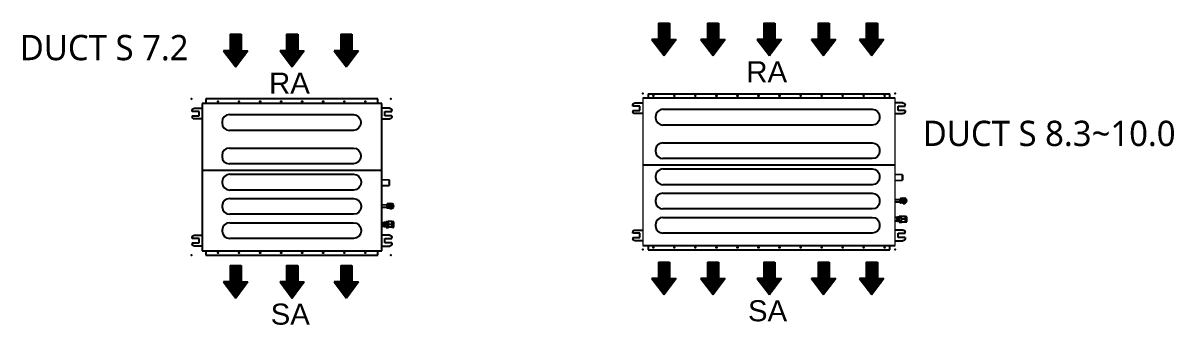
# Model space of a CAD drawing. Header units: millimetres. Extents: x -1305 to 107762, y -9150 to 56526.
# Drawn here: x 55669 to 61139, y 22442 to 23876 of the extents above; entities that cross this region are included whole.
import ezdxf
from ezdxf.enums import TextEntityAlignment as Align

# ---------------------------------------------------------------- set-up
doc = ezdxf.new("R2010")
doc.units = ezdxf.units.MM
for name, color, linetype in [('DVM_INDOOR', 7, 'Continuous'), ('DVM_UNIT_BP', 7, 'Continuous'), ('DVM_UNIT_DP', 4, 'Continuous'), ('DVM_UNIT_LP', 3, 'Continuous'), ('SS-DUCT', 7, 'Continuous')]:
    doc.layers.add(name, color=color, linetype=linetype)
doc.styles.get("Standard").update_dxf_attribs({"font": 'arial.ttf'})
doc.styles.add('삼성전자', font='malgun.ttf')

# ---------------------------------------------------------------- blocks, each defined once
blk = doc.blocks.new('Direction')
at = {"layer": 'DVM_INDOOR', "color": 1}
for p, q in [((-35, 693.8), (35, 693.8)), ((-35, 693.8), (-35, 588.8)), ((35, 693.8), (35, 588.8)), ((-35, 588.8), (-77, 588.8)), ((-77, 588.8), (0, 487.3)), ((77, 588.8), (0, 487.3)), ((35, 588.8), (77, 588.8))]:
    blk.add_line(p, q, dxfattribs=at)
blk = doc.blocks.new('ID_D_G_D_1_T')
at = {"layer": 'DVM_INDOOR'}
h = blk.add_hatch(dxfattribs=at)
h.set_pattern_fill('ANSI31', color=1, scale=0.75)
h.set_pattern_definition([(45, (-97.4602, 125.541), (-1.683798, 1.683798), [])])
h.paths.add_polyline_path([(-265.5, 522.6), (-207.8, 598.7), (-239.3, 598.7), (-239.3, 677.4), (-291.8, 677.4), (-291.8, 598.7), (-323.3, 598.7)])
h = blk.add_hatch(dxfattribs=at)
h.set_pattern_fill('ANSI31', color=1, scale=0.75)
h.set_pattern_definition([(45, (2.5398, 125.541), (-1.683798, 1.683798), [])])
h.paths.add_polyline_path([(2.5, 522.6), (60.3, 598.7), (28.8, 598.7), (28.8, 677.4), (-23.7, 677.4), (-23.7, 598.7), (-55.2, 598.7)])
h = blk.add_hatch(dxfattribs=at)
h.set_pattern_fill('ANSI31', color=1, scale=0.75)
h.set_pattern_definition([(45, (102.5398, 125.541), (-1.683798, 1.683798), [])])
h.paths.add_polyline_path([(260.1, 522.6), (317.8, 598.7), (286.3, 598.7), (286.3, 677.4), (233.8, 677.4), (233.8, 598.7), (202.3, 598.7)])
h = blk.add_hatch(dxfattribs=at)
h.set_pattern_fill('ANSI31', color=1, scale=0.75)
h.set_pattern_definition([(45, (-97.4602, -971.7816), (-1.683798, 1.683798), [])])
h.paths.add_polyline_path([(-265.5, -574.8), (-207.8, -498.6), (-239.3, -498.6), (-239.3, -419.9), (-291.8, -419.9), (-291.8, -498.6), (-323.3, -498.6)])
h = blk.add_hatch(dxfattribs=at)
h.set_pattern_fill('ANSI31', color=1, scale=0.75)
h.set_pattern_definition([(45, (2.5398, -971.7816), (-1.683798, 1.683798), [])])
h.paths.add_polyline_path([(2.5, -574.8), (60.3, -498.6), (28.8, -498.6), (28.8, -419.9), (-23.7, -419.9), (-23.7, -498.6), (-55.2, -498.6)])
h = blk.add_hatch(dxfattribs=at)
h.set_pattern_fill('ANSI31', color=1, scale=0.75)
h.set_pattern_definition([(45, (102.5398, -971.7816), (-1.683798, 1.683798), [])])
h.paths.add_polyline_path([(260.1, -574.8), (317.8, -498.6), (286.3, -498.6), (286.3, -419.9), (233.8, -419.9), (233.8, -498.6), (202.3, -498.6)])
at = {"layer": 'DVM_INDOOR', "color": 0}
for p, q in [((-424.9, 349.2), (-424.9, -350.8)), ((429, 349.2), (-424.9, 349.2)), ((409, 371), (-408.6, 371)), ((-408.6, 371), (-408.6, 349.2)), ((409, 349.2), (409, 371)), ((429, 275.6), (429, 349.2)), ((-472.2, 311.1), (-472.2, 316.6)), ((-439.2, 311.1), (-472.2, 311.1)), ((-472.2, 291.1), (-472.2, 285.6)), ((-472.2, 291.1), (-439.2, 291.1)), ((-462.2, 326.6), (-424.9, 326.6)), ((-424.9, 275.6), (-462.2, 275.6)), ((-439.2, 291.1), (-439.2, 311.1)), ((-295.6, 296.3), (293.4, 296.3)), ((466.3, 326.6), (429, 326.6)), ((429, -350.8), (429, 275.6)), ((429, 275.6), (466.3, 275.6)), ((443.3, 291.1), (443.3, 311.1)), ((443.3, 311.1), (476.4, 311.1)), ((473.4, 291.1), (443.3, 291.1)), ((476.4, 291.1), (473.4, 291.1)), ((476.4, 311.1), (476.4, 316.6)), ((476.4, 291.1), (476.4, 285.6)), ((-330.7, 261.2), (-330.7, 256.2)), ((293.4, 221.1), (-295.6, 221.1)), ((328.5, 261.2), (328.5, 256.2)), ((-295.6, 137.3), (293.4, 137.3)), ((-330.7, 102.2), (-330.7, 97.2)), ((293.4, 62.1), (-295.6, 62.1)), ((328.5, 102.2), (328.5, 97.2)), ((429, 31.3), (-424.9, 31.3)), ((-294.4, 12.9), (294.6, 12.9)), ((-329.5, -22.2), (-329.5, -27.2)), ((329.8, -22.2), (329.8, -27.2)), ((462.8, -14.8), (429, -13.6)), ((429, -41.1), (462.8, -39.9)), ((462.8, -14.8), (462.8, -27.3)), ((462.8, -27.3), (462.8, -39.9)), ((463.8, -15.8), (463.8, -38.9)), ((294.6, -62.3), (-294.4, -62.3)), ((-294.4, -102.1), (294.6, -102.1)), ((-329.5, -137.2), (-329.5, -142.2)), ((329.8, -137.2), (329.8, -142.2)), ((453.4, -133.2), (429, -133)), ((429, -142.7), (453.4, -142.7)), ((429, -142.7), (453.4, -142.7)), ((453.4, -130.3), (453.4, -130.8)), ((453.4, -137.4), (453.4, -130.8)), ((453.4, -137.4), (453.4, -130.8)), ((453.4, -142.7), (453.4, -133.2)), ((453.4, -142.7), (453.4, -133.2)), ((453.4, -142.7), (453.4, -133.2)), ((453.4, -137.4), (453.4, -138.4)), ((453.4, -145), (453.4, -138.4)), ((453.4, -145), (453.4, -145.5)), ((465.4, -128.1), (454.7, -128.1)), ((454.7, -133), (465.4, -133)), ((465.4, -142.8), (454.7, -142.8)), ((465.4, -147.7), (454.7, -147.7)), ((466.8, -126), (465.4, -127.4)), ((465.4, -128.2), (465.4, -127.4)), ((465.4, -148.4), (465.4, -128.2)), ((465.4, -148.4), (466.8, -149.8)), ((467.6, -125.3), (475.7, -125.3)), ((467.6, -130.2), (475.7, -130.2)), ((467.6, -142.8), (475.7, -142.8)), ((467.6, -150.5), (475.7, -150.5)), ((477.9, -127.4), (476.5, -126)), ((476.5, -149.8), (477.9, -148.4)), ((483.4, -130.4), (477.9, -127.4)), ((477.9, -128.2), (477.9, -127.4)), ((477.9, -148.4), (477.9, -128.2)), ((477.9, -148.4), (483.4, -145.4)), ((483.4, -145.4), (483.4, -130.4)), ((294.6, -177.3), (-294.4, -177.3)), ((-294.4, -217.1), (294.6, -217.1)), ((438.3, -218), (429, -217.9)), ((440.3, -216.4), (438.3, -218)), ((438.3, -225.9), (438.3, -218)), ((438.3, -233.9), (438.3, -218)), ((448.6, -216.4), (440.3, -216.4)), ((440.3, -235.4), (440.3, -216.4)), ((448.6, -218.9), (448.6, -212)), ((448.6, -212), (458.6, -212)), ((458.6, -212), (458.6, -218.9)), ((458.9, -216.3), (458.6, -216.3)), ((459.4, -212.2), (458.9, -212.7)), ((458.9, -238.7), (458.9, -212.7)), ((476.3, -212.2), (461.5, -212.2)), ((476.3, -212.2), (461.5, -212.2)), ((478.9, -212.7), (478.4, -212.2)), ((484.9, -213.7), (478.9, -212.7)), ((478.9, -238.7), (478.9, -212.7)), ((484.9, -237.7), (484.9, -213.7)), ((-329.5, -252.2), (-329.5, -257.2)), ((329.8, -252.2), (329.8, -257.2)), ((429, -233.9), (438.3, -233.9)), ((429, -233.9), (438.3, -233.9)), ((438.3, -233.9), (438.3, -225.9)), ((438.3, -233.9), (440.3, -235.4)), ((440.3, -235.4), (448.6, -235.4)), ((458.6, -218.9), (448.6, -218.9)), ((448.6, -232.8), (448.6, -218.9)), ((448.6, -232.8), (458.6, -232.8)), ((448.6, -239.7), (448.6, -232.8)), ((448.6, -239.7), (458.6, -239.7)), ((458.6, -218.9), (458.6, -232.8)), ((458.6, -232.8), (458.6, -239.7)), ((458.6, -235.3), (458.9, -235.3)), ((458.9, -238.7), (459.4, -239.2)), ((476.3, -225.7), (461.5, -225.7)), ((476.3, -239.2), (461.5, -239.2)), ((478.4, -239.2), (478.9, -238.7)), ((478.9, -238.7), (484.9, -237.7)), ((-472.2, -292.7), (-472.2, -287.2)), ((-439.2, -292.7), (-472.2, -292.7)), ((-472.2, -312.7), (-472.2, -318.2)), ((-472.2, -312.7), (-439.2, -312.7)), ((-462.2, -277.2), (-424.9, -277.2)), ((-424.9, -328.2), (-462.2, -328.2)), ((-439.2, -312.7), (-439.2, -292.7)), ((294.6, -292.3), (-294.4, -292.3)), ((466.3, -277.2), (429, -277.2)), ((429, -328.2), (466.3, -328.2)), ((443.3, -312.7), (443.3, -292.7)), ((443.3, -292.7), (476.4, -292.7)), ((473.4, -312.7), (443.3, -312.7)), ((476.4, -312.7), (473.4, -312.7)), ((476.4, -292.7), (476.4, -287.2)), ((476.4, -312.7), (476.4, -318.2)), ((-424.9, -350.8), (429, -350.8)), ((-408.6, -350.8), (-408.6, -371)), ((-408.6, -371), (-408.1, -371)), ((-408.1, -371), (409, -371)), ((409, -371), (409, -351.3))]:
    blk.add_line(p, q, dxfattribs=at)
for centre in [(-349.9, 358.4), (-249.9, 358.4), (-149.9, 358.4), (-49.9, 358.4), (50.1, 358.4), (150.1, 358.4), (250.1, 358.4), (350.1, 358.4), (-349.9, -360), (-249.9, -360), (-149.9, -360), (-49.9, -360), (50.1, -360), (150.1, -360), (250.1, -360), (350.1, -360)]:
    blk.add_circle(centre, 1.6, dxfattribs=at)
at = {"layer": 'DVM_INDOOR', "color": 0, "extrusion": (0, 0, -1)}
for centre, radius, start, end in [((462.2, 316.6), 10, 0, 90), ((462.2, 285.6), 10, 270, 0), ((-293.4, 261.2), 35.1, 90, 180), ((-466.4, 316.6), 10, 90, 180), ((-466.4, 285.6), 10, 180, 270), ((-293.4, 256.2), 35.1, 180, 270), ((-293.4, 102.2), 35.1, 90, 180), ((-293.4, 97.2), 35.1, 180, 270), ((-294.6, -22.2), 35.1, 90, 180), ((-294.6, -27.2), 35.1, 180, 270), ((-294.6, -137.2), 35.1, 90, 180), ((-294.6, -142.2), 35.1, 180, 270), ((-294.6, -252.2), 35.1, 90, 180), ((-294.6, -257.2), 35.1, 180, 270), ((462.2, -287.2), 10, 0, 90), ((462.2, -318.2), 10, 270, 0), ((-466.4, -287.2), 10, 90, 180), ((-466.4, -318.2), 10, 180, 270), ((-409.5, -351.3), 0.5, 360, 90)]:
    blk.add_arc(centre, radius, start, end, dxfattribs=at)
at = {"layer": 'DVM_INDOOR', "color": 0}
for centre, radius, start, end in [((-295.6, 261.2), 35.1, 90, 180), ((-295.6, 256.2), 35.1, 180, 270), ((-295.6, 102.2), 35.1, 90, 180), ((-295.6, 97.2), 35.1, 180, 270), ((-294.4, -22.2), 35.1, 90, 180), ((-294.4, -27.2), 35.1, 180, 270), ((462.8, -15.8), 1, 0, 88.2), ((462.8, -38.9), 1, 271.8, 0), ((-294.4, -137.2), 35.1, 90, 180), ((-294.4, -142.2), 35.1, 180, 270), ((-294.4, -252.2), 35.1, 90, 180), ((-294.4, -257.2), 35.1, 180, 270)]:
    blk.add_arc(centre, radius, start, end, dxfattribs=at)
for points, knots in [([(454.7, -128.1), (454.7, -128.1), (454.6, -128.1), (454.4, -128.1), (454, -128.3), (453.7, -128.5), (453.6, -128.8), (453.5, -129.1), (453.4, -129.4), (453.4, -129.8), (453.4, -130.1), (453.4, -130.3)], [0, 0, 0, 0, 0.000013, 0.069041, 0.139275, 0.284826, 0.389711, 0.496275, 0.619531, 0.743075, 1, 1, 1, 1]), ([(453.4, -130.8), (453.4, -131), (453.4, -131.3), (453.4, -131.7), (453.5, -132), (453.6, -132.3), (453.8, -132.6), (454.1, -132.9), (454.4, -133), (454.6, -133), (454.7, -133), (454.7, -133)], [0, 0, 0, 0, 0.239182, 0.362776, 0.485496, 0.613466, 0.749358, 0.877858, 0.939112, 0.970034, 1, 1, 1, 1]), ([(454.7, -133), (454.7, -133), (454.6, -133), (454.4, -133.1), (454.1, -133.3), (453.8, -133.8), (453.6, -134.3), (453.5, -134.9), (453.4, -135.6), (453.4, -136.4), (453.4, -137), (453.4, -137.4)], [0, 0, 0, 0, 0.029886, 0.060825, 0.121941, 0.2487, 0.371948, 0.49607, 0.618809, 0.742992, 1, 1, 1, 1]), ([(453.4, -138.4), (453.4, -138.8), (453.4, -139.4), (453.4, -140.2), (453.5, -140.8), (453.6, -141.5), (453.8, -142.1), (454.1, -142.5), (454.4, -142.8), (454.6, -142.8), (454.7, -142.8), (454.7, -142.8)], [0, 0, 0, 0, 0.239, 0.36254, 0.485088, 0.61328, 0.74929, 0.877829, 0.939097, 0.970051, 1, 1, 1, 1]), ([(454.7, -142.8), (454.6, -142.8), (454.5, -142.8), (454.3, -142.9), (454, -143), (453.7, -143.3), (453.6, -143.5), (453.5, -143.8), (453.4, -144.1), (453.4, -144.5), (453.4, -144.8), (453.4, -145)], [0, 0, 0, 0, 0.033947, 0.069512, 0.139705, 0.28517, 0.390004, 0.496517, 0.619714, 0.743198, 1, 1, 1, 1]), ([(453.4, -145.5), (453.4, -145.7), (453.4, -146), (453.4, -146.4), (453.5, -146.7), (453.6, -147.1), (453.8, -147.4), (454.1, -147.6), (454.4, -147.7), (454.6, -147.7), (454.7, -147.7), (454.7, -147.7)], [0, 0, 0, 0, 0.239181, 0.362773, 0.485493, 0.613462, 0.749353, 0.877854, 0.939109, 0.970033, 1, 1, 1, 1]), ([(467.6, -125.3), (466.6, -126.1), (465.9, -126.9), (465.9, -128.6), (466.6, -129.4), (467.6, -130.2)], [0, 0, 0, 0, 0.5, 0.5, 1, 1, 1, 1]), ([(467.6, -130.2), (467.1, -131.2), (466.7, -132.2), (466.1, -134.3), (465.9, -135.4), (465.9, -138.7), (466.6, -140.8), (467.6, -142.8)], [0, 0, 0, 0, 0.25, 0.25, 0.5, 0.5, 1, 1, 1, 1]), ([(467.6, -142.8), (467.1, -143.4), (466.7, -144), (466.1, -145.3), (465.9, -146), (465.9, -148), (466.6, -149.3), (467.6, -150.5)], [0, 0, 0, 0, 0.25, 0.25, 0.5, 0.5, 1, 1, 1, 1]), ([(475.7, -130.2), (476.7, -129.4), (477.4, -128.6), (477.4, -126.9), (476.7, -126.1), (475.7, -125.3)], [0, 0, 0, 0, 0.5, 0.5, 1, 1, 1, 1]), ([(475.7, -142.8), (476.2, -141.8), (476.6, -140.8), (477.2, -138.7), (477.4, -137.6), (477.4, -134.3), (476.7, -132.2), (475.7, -130.2)], [0, 0, 0, 0, 0.25, 0.25, 0.5, 0.5, 1, 1, 1, 1]), ([(475.7, -150.5), (476.2, -149.9), (476.6, -149.3), (477.2, -148), (477.4, -147.3), (477.4, -145.3), (476.7, -144), (475.7, -142.8)], [0, 0, 0, 0, 0.25, 0.25, 0.5, 0.5, 1, 1, 1, 1]), ([(461.5, -212.2), (461.4, -212.2), (461.2, -212.2), (460.9, -212.2), (460.8, -212.2), (460.6, -212.2), (460.6, -212.2), (460.4, -212.2), (460.3, -212.2), (460.1, -212.2), (459.8, -212.2), (459.7, -212.2), (459.5, -212.2), (459.5, -212.2), (459.5, -212.2), (459.4, -212.2), (459.4, -212.2), (459.4, -212.2), (459.4, -212.2), (459.4, -212.2)], [0, 0, 0, 0, 0.125462, 0.125462, 0.250924, 0.250924, 0.313655, 0.313655, 0.376386, 0.501849, 0.501849, 0.752773, 0.752773, 0.878235, 0.878235, 0.940966, 0.972332, 0.972332, 1, 1, 1, 1]), ([(461.5, -225.7), (460.9, -224.7), (460.4, -223.6), (459.7, -221.4), (459.4, -220.2), (459.4, -216.6), (460.3, -214.4), (461.5, -212.2)], [0, 0, 0, 0, 0.25, 0.25, 0.5, 0.5, 1, 1, 1, 1]), ([(460.1, -212.2), (460.2, -212.2), (460.2, -212.2), (460.4, -212.2), (460.4, -212.2), (460.4, -212.2), (460.5, -212.2), (460.6, -212.2), (460.8, -212.2), (460.9, -212.2), (461.2, -212.2), (461.4, -212.2), (461.5, -212.2)], [0, 0, 0, 0, 0.181781, 0.181781, 0.249966, 0.249966, 0.318151, 0.454521, 0.454521, 0.72726, 0.72726, 1, 1, 1, 1]), ([(476.3, -225.7), (477, -224.7), (477.5, -223.6), (478.2, -221.4), (478.4, -220.2), (478.4, -216.6), (477.6, -214.4), (476.3, -212.2)], [0, 0, 0, 0, 0.25, 0.25, 0.5, 0.5, 1, 1, 1, 1]), ([(476.3, -212.2), (476.5, -212.2), (476.6, -212.2), (476.9, -212.2), (477.1, -212.2), (477.2, -212.2), (477.3, -212.2), (477.4, -212.2), (477.6, -212.2), (477.8, -212.2), (478, -212.2), (478.2, -212.2), (478.3, -212.2), (478.4, -212.2), (478.4, -212.2), (478.4, -212.2), (478.4, -212.2), (478.4, -212.2), (478.4, -212.2), (478.4, -212.2), (478.4, -212.2), (478.4, -212.2), (478.3, -212.2), (478.2, -212.2), (478, -212.2), (477.8, -212.2), (477.7, -212.2), (477.5, -212.2), (477.5, -212.2), (477.4, -212.2), (477.3, -212.2), (477.2, -212.2), (477.1, -212.2), (476.9, -212.2), (476.6, -212.2), (476.5, -212.2), (476.3, -212.2)], [0, 0, 0, 0, 0.0625, 0.0625, 0.125, 0.125, 0.15625, 0.15625, 0.1875, 0.25, 0.25, 0.375, 0.375, 0.4375, 0.4375, 0.46875, 0.484375, 0.484375, 0.5, 0.5, 0.5625, 0.5625, 0.625, 0.625, 0.75, 0.75, 0.8125, 0.8125, 0.828125, 0.828125, 0.84375, 0.875, 0.875, 0.9375, 0.9375, 1, 1, 1, 1]), ([(461.5, -239.2), (460.9, -238.2), (460.4, -237.1), (459.7, -234.9), (459.4, -233.7), (459.4, -230.1), (460.3, -227.9), (461.5, -225.7)], [0, 0, 0, 0, 0.25, 0.25, 0.5, 0.5, 1, 1, 1, 1]), ([(459.4, -239.2), (459.4, -239.2), (459.4, -239.2), (459.4, -239.2), (459.4, -239.2), (459.5, -239.2), (459.5, -239.2), (459.5, -239.2), (459.7, -239.2), (459.8, -239.2), (460.1, -239.2), (460.3, -239.2), (460.4, -239.2), (460.6, -239.2), (460.6, -239.2), (460.8, -239.2), (460.9, -239.2), (461.2, -239.2), (461.4, -239.2), (461.5, -239.2)], [0, 0, 0, 0, 0.027668, 0.027668, 0.059034, 0.121765, 0.121765, 0.247227, 0.247227, 0.498151, 0.498151, 0.623614, 0.686345, 0.686345, 0.749076, 0.749076, 0.874538, 0.874538, 1, 1, 1, 1]), ([(476.3, -239.2), (477, -238.2), (477.5, -237.1), (478.2, -234.9), (478.4, -233.7), (478.4, -230.1), (477.6, -227.9), (476.3, -225.7)], [0, 0, 0, 0, 0.25, 0.25, 0.5, 0.5, 1, 1, 1, 1]), ([(478.4, -239.2), (478.4, -239.2), (478.4, -239.2), (478.4, -239.2), (478.4, -239.2), (478.4, -239.2), (478.4, -239.2), (478.3, -239.2), (478.2, -239.2), (478, -239.2), (477.8, -239.2), (477.6, -239.2), (477.4, -239.2), (477.3, -239.2), (477.2, -239.2), (477.1, -239.2), (476.9, -239.2), (476.6, -239.2), (476.5, -239.2), (476.3, -239.2)], [0, 0, 0, 0, 0.027668, 0.027668, 0.059034, 0.121765, 0.121765, 0.247227, 0.247227, 0.498151, 0.498151, 0.623614, 0.686345, 0.686345, 0.749076, 0.749076, 0.874538, 0.874538, 1, 1, 1, 1])]:
    blk.add_open_spline(points, degree=3, knots=knots, dxfattribs=at)
for points in [[(467.6, -150.5), (467.3, -150.3), (467, -150), (466.8, -149.8)], [(476.5, -149.8), (476.3, -150), (476, -150.3), (475.7, -150.5)]]:
    blk.add_open_spline(points, degree=3, dxfattribs=at)
at = {"layer": 'DVM_UNIT_BP'}
for p in [(-476.4, 371), (472.2, 371), (-476.4, -371), (472.2, -371)]:
    blk.add_point(p, dxfattribs=at)
at = {"layer": 'DVM_UNIT_DP'}
blk.add_point((463.8, -27.3), dxfattribs=at)
at = {"layer": 'DVM_UNIT_LP'}
blk.add_point((483.4, -137.9), dxfattribs=at)
at = {"layer": 'DVM_INDOOR', "xscale": 0.75, "yscale": 0.75, "zscale": 0.75}
for p in [(-265.5, 157.1), (2.5, 157.1), (260.1, 157.1), (-265.5, -940.3), (2.5, -940.3), (260.1, -940.3)]:
    blk.add_blockref('Direction', p, dxfattribs=at)
at = {"layer": 'DVM_INDOOR', "color": 2}
for s, p in [('RA', (86.6, 365.9)), ('SA', (86.6, -731.4))]:
    blk.add_text(s, height=100, dxfattribs=at).set_placement(p, align=Align.BOTTOM_RIGHT)
blk = doc.blocks.new('ID_D_G_D_2_T')
at = {"layer": 'DVM_INDOOR'}
h = blk.add_hatch(dxfattribs=at)
h.set_pattern_fill('ANSI31', color=1, scale=0.75)
h.set_pattern_definition([(45, (-330.7494, 154.0252), (-1.683798, 1.683798), [])])
h.paths.add_polyline_path([(-498.8, 551), (-441.1, 627.2), (-472.6, 627.2), (-472.6, 705.9), (-525.1, 705.9), (-525.1, 627.2), (-556.6, 627.2)])
h = blk.add_hatch(dxfattribs=at)
h.set_pattern_fill('ANSI31', color=1, scale=0.75)
h.set_pattern_definition([(45, (-97.7561, 154.0252), (-1.683798, 1.683798), [])])
h.paths.add_polyline_path([(-265.8, 551), (-208.1, 627.2), (-239.6, 627.2), (-239.6, 705.9), (-292.1, 705.9), (-292.1, 627.2), (-323.6, 627.2)])
h = blk.add_hatch(dxfattribs=at)
h.set_pattern_fill('ANSI31', color=1, scale=0.75)
h.set_pattern_definition([(45, (2.2439, 154.0252), (-1.683798, 1.683798), [])])
h.paths.add_polyline_path([(2.2, 551), (60, 627.2), (28.5, 627.2), (28.5, 705.9), (-24, 705.9), (-24, 627.2), (-55.5, 627.2)])
h = blk.add_hatch(dxfattribs=at)
h.set_pattern_fill('ANSI31', color=1, scale=0.75)
h.set_pattern_definition([(45, (102.2439, 154.0252), (-1.683798, 1.683798), [])])
h.paths.add_polyline_path([(259.8, 551), (317.6, 627.2), (286.1, 627.2), (286.1, 705.9), (233.6, 705.9), (233.6, 627.2), (202.1, 627.2)])
h = blk.add_hatch(dxfattribs=at)
h.set_pattern_fill('ANSI31', color=1, scale=0.75)
h.set_pattern_definition([(45, (331.188, 154.0252), (-1.683798, 1.683798), [])])
h.paths.add_polyline_path([(488.7, 551), (546.5, 627.2), (515, 627.2), (515, 705.9), (462.5, 705.9), (462.5, 627.2), (431, 627.2)])
h = blk.add_hatch(dxfattribs=at)
h.set_pattern_fill('ANSI31', color=1, scale=0.75)
h.set_pattern_definition([(45, (-330.7494, -980.9867), (-1.683798, 1.683798), [])])
h.paths.add_polyline_path([(-498.8, -584), (-441.1, -507.9), (-472.6, -507.9), (-472.6, -429.1), (-525.1, -429.1), (-525.1, -507.9), (-556.6, -507.9)])
h = blk.add_hatch(dxfattribs=at)
h.set_pattern_fill('ANSI31', color=1, scale=0.75)
h.set_pattern_definition([(45, (-97.7561, -980.9867), (-1.683798, 1.683798), [])])
h.paths.add_polyline_path([(-265.8, -584), (-208.1, -507.9), (-239.6, -507.9), (-239.6, -429.1), (-292.1, -429.1), (-292.1, -507.9), (-323.6, -507.9)])
h = blk.add_hatch(dxfattribs=at)
h.set_pattern_fill('ANSI31', color=1, scale=0.75)
h.set_pattern_definition([(45, (2.2439, -980.9867), (-1.683798, 1.683798), [])])
h.paths.add_polyline_path([(2.2, -584), (60, -507.9), (28.5, -507.9), (28.5, -429.1), (-24, -429.1), (-24, -507.9), (-55.5, -507.9)])
h = blk.add_hatch(dxfattribs=at)
h.set_pattern_fill('ANSI31', color=1, scale=0.75)
h.set_pattern_definition([(45, (102.2439, -980.9867), (-1.683798, 1.683798), [])])
h.paths.add_polyline_path([(259.8, -584), (317.6, -507.9), (286.1, -507.9), (286.1, -429.1), (233.6, -429.1), (233.6, -507.9), (202.1, -507.9)])
h = blk.add_hatch(dxfattribs=at)
h.set_pattern_fill('ANSI31', color=1, scale=0.75)
h.set_pattern_definition([(45, (331.188, -980.9867), (-1.683798, 1.683798), [])])
h.paths.add_polyline_path([(488.7, -584), (546.5, -507.9), (515, -507.9), (515, -429.1), (462.5, -429.1), (462.5, -507.9), (431, -507.9)])
at = {"layer": 'DVM_INDOOR', "color": 0}
for p, q in [((599.2, 349.2), (-599.3, 349.2)), ((-574.7, 369.4), (574.6, 369.4)), ((-574.7, 369.4), (-574.7, 349.2)), ((-408.6, 349.2), (-408.1, 349.2)), ((574.6, 349.2), (574.6, 369.4)), ((-646.6, 311.1), (-646.6, 316.6)), ((-613.6, 311.1), (-646.6, 311.1)), ((-646.6, 291.1), (-646.6, 285.6)), ((-646.6, 291.1), (-613.6, 291.1)), ((-636.6, 326.6), (-599.3, 326.6)), ((-599.3, 275.6), (-636.6, 275.6)), ((-613.6, 291.1), (-613.6, 311.1)), ((-503.8, 296.3), (490.8, 296.3)), ((636.6, 326.6), (599.2, 326.6)), ((599.2, 275.6), (636.6, 275.6)), ((613.6, 291.1), (613.6, 311.1)), ((613.6, 311.1), (646.6, 311.1)), ((643.6, 291.1), (613.6, 291.1)), ((646.6, 291.1), (643.6, 291.1)), ((646.6, 311.1), (646.6, 316.6)), ((646.6, 291.1), (646.6, 285.6)), ((-538.9, 261.2), (-538.9, 256.2)), ((490.8, 221.1), (-503.8, 221.1)), ((525.9, 261.2), (525.9, 256.2)), ((-503.8, 137.3), (490.8, 137.3)), ((-538.9, 102.2), (-538.9, 97.2)), ((490.8, 62.1), (-503.8, 62.1)), ((525.9, 102.2), (525.9, 97.2)), ((599.2, 31.3), (-599.3, 31.3)), ((-503.8, 13.3), (490.8, 13.3)), ((-538.9, -21.8), (-538.9, -26.8)), ((525.9, -21.8), (525.9, -26.8)), ((633.1, -14.8), (599.2, -13.6)), ((599.2, -41.1), (633.1, -39.9)), ((633.1, -14.8), (633.1, -27.3)), ((633.1, -27.3), (633.1, -39.9)), ((634, -15.8), (634, -38.9)), ((490.8, -62), (-503.8, -62)), ((-503.8, -101.9), (490.8, -101.9)), ((-538.9, -137), (-538.9, -142)), ((525.9, -137), (525.9, -142)), ((623.6, -133.2), (599.2, -133)), ((599.2, -142.7), (623.6, -142.7)), ((599.2, -142.7), (623.6, -142.7)), ((623.6, -130.3), (623.6, -130.8)), ((623.6, -137.4), (623.6, -130.8)), ((623.6, -137.4), (623.6, -130.8)), ((623.6, -142.7), (623.6, -133.2)), ((623.6, -142.7), (623.6, -133.2)), ((623.6, -142.7), (623.6, -133.2)), ((623.6, -137.4), (623.6, -138.4)), ((623.6, -145), (623.6, -138.4)), ((623.6, -145), (623.6, -145.5)), ((635.6, -128.1), (624.9, -128.1)), ((624.9, -133), (635.6, -133)), ((635.6, -142.8), (624.9, -142.8)), ((635.6, -147.7), (624.9, -147.7)), ((637, -126), (635.6, -127.4)), ((635.6, -128.2), (635.6, -127.4)), ((635.6, -148.4), (635.6, -128.2)), ((635.6, -148.4), (637, -149.8)), ((637.8, -125.3), (645.9, -125.3)), ((637.8, -130.2), (645.9, -130.2)), ((637.8, -142.8), (645.9, -142.8)), ((637.8, -150.5), (645.9, -150.5)), ((648.1, -127.4), (646.7, -126)), ((646.7, -149.8), (648.1, -148.4)), ((653.6, -130.4), (648.1, -127.4)), ((648.1, -128.2), (648.1, -127.4)), ((648.1, -148.4), (648.1, -128.2)), ((648.1, -148.4), (653.6, -145.4)), ((653.6, -145.4), (653.6, -130.4)), ((490.8, -177.1), (-503.8, -177.1)), ((-503.8, -217), (490.8, -217)), ((608.5, -218), (599.2, -217.9)), ((610.5, -216.4), (608.5, -218)), ((608.5, -225.9), (608.5, -218)), ((608.5, -233.9), (608.5, -218)), ((618.9, -216.4), (610.5, -216.4)), ((610.5, -235.4), (610.5, -216.4)), ((618.9, -218.9), (618.9, -212)), ((618.9, -212), (628.9, -212)), ((628.9, -212), (628.9, -218.9)), ((629.2, -216.3), (628.9, -216.3)), ((629.7, -212.2), (629.2, -212.7)), ((629.2, -238.7), (629.2, -212.7)), ((646.6, -212.2), (631.8, -212.2)), ((646.6, -212.2), (631.8, -212.2)), ((649.2, -212.7), (648.7, -212.2)), ((655.2, -213.7), (649.2, -212.7)), ((649.2, -238.7), (649.2, -212.7)), ((655.2, -237.7), (655.2, -213.7)), ((-538.9, -252.1), (-538.9, -257.1)), ((525.9, -252.1), (525.9, -257.1)), ((599.2, -233.9), (608.5, -233.9)), ((599.2, -233.9), (608.5, -233.9)), ((608.5, -233.9), (608.5, -225.9)), ((608.5, -233.9), (610.5, -235.4)), ((610.5, -235.4), (618.9, -235.4)), ((628.9, -218.9), (618.9, -218.9)), ((618.9, -232.8), (618.9, -218.9)), ((618.9, -232.8), (628.9, -232.8)), ((618.9, -239.7), (618.9, -232.8)), ((618.9, -239.7), (628.9, -239.7)), ((628.9, -218.9), (628.9, -232.8)), ((628.9, -232.8), (628.9, -239.7)), ((628.9, -235.3), (629.2, -235.3)), ((629.2, -238.7), (629.7, -239.2)), ((646.6, -225.7), (631.8, -225.7)), ((646.6, -239.2), (631.8, -239.2)), ((648.7, -239.2), (649.2, -238.7)), ((649.2, -238.7), (655.2, -237.7)), ((-646.6, -292.7), (-646.6, -287.2)), ((-613.6, -292.7), (-646.6, -292.7)), ((-646.6, -312.7), (-646.6, -318.2)), ((-646.6, -312.7), (-613.6, -312.7)), ((-636.6, -277.2), (-599.3, -277.2)), ((-599.3, -328.2), (-636.6, -328.2)), ((-613.6, -312.7), (-613.6, -292.7)), ((490.8, -292.2), (-503.8, -292.2)), ((636.6, -277.2), (599.2, -277.2)), ((599.2, -328.2), (636.6, -328.2)), ((613.6, -312.7), (613.6, -292.7)), ((613.6, -292.7), (646.6, -292.7)), ((643.6, -312.7), (613.6, -312.7)), ((646.6, -312.7), (643.6, -312.7)), ((646.6, -292.7), (646.6, -287.2)), ((646.6, -312.7), (646.6, -318.2)), ((-599.3, -350.8), (599.2, -350.8)), ((-574.7, -350.8), (-574.7, -371)), ((-574.7, -371), (574.6, -371)), ((-408.6, -371), (-408.1, -371)), ((574.6, -371), (574.6, -350.8))]:
    blk.add_line(p, q, dxfattribs=at)
at = {"layer": 'DVM_INDOOR', "color": 0, "lineweight": 18}
for p, q in [((-599.3, 349.2), (-599.3, -350.8)), ((599.2, -350.8), (599.2, 349.2))]:
    blk.add_line(p, q, dxfattribs=at)
at = {"layer": 'DVM_INDOOR', "color": 0}
for centre in [(-549.8, 360.2), (-449.8, 360.2), (-349.8, 360.2), (-249.8, 360.2), (-149.8, 360.2), (-49.8, 360.2), (50.2, 360.2), (150.2, 360.2), (250.2, 360.2), (350.2, 360.2), (450.2, 360.2), (550.2, 360.2), (-549.8, -360), (-449.8, -360), (-349.8, -360), (-249.8, -360), (-149.8, -360), (-49.8, -360), (50.2, -360), (150.2, -360), (250.2, -360), (350.2, -360), (450.2, -360), (550.2, -360)]:
    blk.add_circle(centre, 1.6, dxfattribs=at)
at = {"layer": 'DVM_INDOOR', "color": 0, "extrusion": (0, 0, -1)}
for centre, radius, start, end in [((636.6, 316.6), 10, 0, 90), ((636.6, 285.6), 10, 270, 0), ((-490.8, 261.2), 35.1, 90, 180), ((-636.6, 316.6), 10, 90, 180), ((-636.6, 285.6), 10, 180, 270), ((-490.8, 256.2), 35.1, 180, 270), ((-490.8, 102.2), 35.1, 90, 180), ((-490.8, 97.2), 35.1, 180, 270), ((-490.8, -21.8), 35.1, 90, 180), ((-490.8, -26.8), 35.1, 180, 270), ((-490.8, -137), 35.1, 90, 180), ((-490.8, -142), 35.1, 180, 270), ((-490.8, -252.1), 35.1, 90, 180), ((-490.8, -257.1), 35.1, 180, 270), ((636.6, -287.2), 10, 0, 90), ((636.6, -318.2), 10, 270, 0), ((-636.6, -287.2), 10, 90, 180), ((-636.6, -318.2), 10, 180, 270), ((-409.5, -351.3), 0.5, 360, 90)]:
    blk.add_arc(centre, radius, start, end, dxfattribs=at)
at = {"layer": 'DVM_INDOOR', "color": 0}
for centre, radius, start, end in [((-503.8, 261.2), 35.1, 90, 180), ((-503.8, 256.2), 35.1, 180, 270), ((-503.8, 102.2), 35.1, 90, 180), ((-503.8, 97.2), 35.1, 180, 270), ((-503.8, -21.8), 35.1, 90, 180), ((-503.8, -26.8), 35.1, 180, 270), ((633, -15.8), 1, 0, 88.2), ((633, -38.9), 1, 271.8, 0), ((-503.8, -137), 35.1, 90, 180), ((-503.8, -142), 35.1, 180, 270), ((-503.8, -252.1), 35.1, 90, 180), ((-503.8, -257.1), 35.1, 180, 270)]:
    blk.add_arc(centre, radius, start, end, dxfattribs=at)
for points, knots in [([(624.9, -128.1), (624.9, -128.1), (624.8, -128.1), (624.6, -128.1), (624.2, -128.3), (624, -128.5), (623.8, -128.8), (623.7, -129.1), (623.7, -129.4), (623.6, -129.8), (623.6, -130.1), (623.6, -130.3)], [0, 0, 0, 0, 0.000013, 0.069041, 0.139275, 0.284826, 0.389711, 0.496275, 0.619531, 0.743075, 1, 1, 1, 1]), ([(623.6, -130.8), (623.6, -131), (623.6, -131.3), (623.7, -131.7), (623.7, -132), (623.8, -132.3), (624, -132.6), (624.3, -132.9), (624.6, -133), (624.8, -133), (624.9, -133), (624.9, -133)], [0, 0, 0, 0, 0.239182, 0.362776, 0.485496, 0.613466, 0.749358, 0.877858, 0.939112, 0.970034, 1, 1, 1, 1]), ([(624.9, -133), (624.9, -133), (624.8, -133), (624.6, -133.1), (624.3, -133.3), (624, -133.8), (623.8, -134.3), (623.7, -134.9), (623.7, -135.6), (623.6, -136.4), (623.6, -137), (623.6, -137.4)], [0, 0, 0, 0, 0.029886, 0.060825, 0.121941, 0.2487, 0.371948, 0.49607, 0.618809, 0.742992, 1, 1, 1, 1]), ([(623.6, -138.4), (623.6, -138.8), (623.6, -139.4), (623.7, -140.2), (623.7, -140.8), (623.8, -141.5), (624, -142.1), (624.3, -142.5), (624.6, -142.8), (624.8, -142.8), (624.9, -142.8), (624.9, -142.8)], [0, 0, 0, 0, 0.239, 0.36254, 0.485088, 0.61328, 0.74929, 0.877829, 0.939097, 0.970051, 1, 1, 1, 1]), ([(624.9, -142.8), (624.9, -142.8), (624.8, -142.8), (624.6, -142.9), (624.2, -143), (624, -143.3), (623.8, -143.5), (623.7, -143.8), (623.7, -144.1), (623.6, -144.5), (623.6, -144.8), (623.6, -145)], [0, 0, 0, 0, 0.033947, 0.069512, 0.139705, 0.28517, 0.390004, 0.496517, 0.619714, 0.743198, 1, 1, 1, 1]), ([(623.6, -145.5), (623.6, -145.7), (623.6, -146), (623.7, -146.4), (623.7, -146.7), (623.8, -147.1), (624, -147.4), (624.3, -147.6), (624.6, -147.7), (624.8, -147.7), (624.9, -147.7), (624.9, -147.7)], [0, 0, 0, 0, 0.239181, 0.362773, 0.485493, 0.613462, 0.749353, 0.877854, 0.939109, 0.970033, 1, 1, 1, 1]), ([(637.8, -125.3), (636.9, -126.1), (636.1, -126.9), (636.1, -128.6), (636.9, -129.4), (637.8, -130.2)], [0, 0, 0, 0, 0.5, 0.5, 1, 1, 1, 1]), ([(637.8, -130.2), (637.3, -131.2), (636.9, -132.2), (636.3, -134.3), (636.1, -135.4), (636.1, -138.7), (636.8, -140.8), (637.8, -142.8)], [0, 0, 0, 0, 0.25, 0.25, 0.5, 0.5, 1, 1, 1, 1]), ([(637.8, -142.8), (637.3, -143.4), (636.9, -144), (636.3, -145.3), (636.1, -146), (636.1, -148), (636.8, -149.3), (637.8, -150.5)], [0, 0, 0, 0, 0.25, 0.25, 0.5, 0.5, 1, 1, 1, 1]), ([(645.9, -130.2), (646.9, -129.4), (647.6, -128.6), (647.6, -126.9), (646.9, -126.1), (645.9, -125.3)], [0, 0, 0, 0, 0.5, 0.5, 1, 1, 1, 1]), ([(645.9, -142.8), (646.4, -141.8), (646.9, -140.8), (647.5, -138.7), (647.6, -137.6), (647.6, -134.3), (646.9, -132.2), (645.9, -130.2)], [0, 0, 0, 0, 0.25, 0.25, 0.5, 0.5, 1, 1, 1, 1]), ([(645.9, -150.5), (646.4, -149.9), (646.9, -149.3), (647.5, -148), (647.6, -147.3), (647.6, -145.3), (646.9, -144), (645.9, -142.8)], [0, 0, 0, 0, 0.25, 0.25, 0.5, 0.5, 1, 1, 1, 1]), ([(631.8, -212.2), (631.6, -212.2), (631.5, -212.2), (631.2, -212.2), (631, -212.2), (630.9, -212.2), (630.8, -212.2), (630.7, -212.2), (630.5, -212.2), (630.3, -212.2), (630.1, -212.2), (629.9, -212.2), (629.8, -212.2), (629.7, -212.2), (629.7, -212.2), (629.7, -212.2), (629.7, -212.2), (629.7, -212.2), (629.7, -212.2), (629.7, -212.2)], [0, 0, 0, 0, 0.125462, 0.125462, 0.250924, 0.250924, 0.313655, 0.313655, 0.376386, 0.501849, 0.501849, 0.752773, 0.752773, 0.878235, 0.878235, 0.940966, 0.972332, 0.972332, 1, 1, 1, 1]), ([(631.8, -225.7), (631.1, -224.7), (630.6, -223.6), (629.9, -221.4), (629.7, -220.2), (629.7, -216.6), (630.5, -214.4), (631.8, -212.2)], [0, 0, 0, 0, 0.25, 0.25, 0.5, 0.5, 1, 1, 1, 1]), ([(630.3, -212.2), (630.4, -212.2), (630.5, -212.2), (630.6, -212.2), (630.6, -212.2), (630.7, -212.2), (630.8, -212.2), (630.9, -212.2), (631, -212.2), (631.2, -212.2), (631.5, -212.2), (631.6, -212.2), (631.8, -212.2)], [0, 0, 0, 0, 0.181781, 0.181781, 0.249966, 0.249966, 0.318151, 0.454521, 0.454521, 0.72726, 0.72726, 1, 1, 1, 1]), ([(646.6, -225.7), (647.2, -224.7), (647.7, -223.6), (648.4, -221.4), (648.7, -220.2), (648.7, -216.6), (647.8, -214.4), (646.6, -212.2)], [0, 0, 0, 0, 0.25, 0.25, 0.5, 0.5, 1, 1, 1, 1]), ([(646.6, -212.2), (646.7, -212.2), (646.9, -212.2), (647.2, -212.2), (647.3, -212.2), (647.5, -212.2), (647.5, -212.2), (647.7, -212.2), (647.8, -212.2), (648, -212.2), (648.3, -212.2), (648.4, -212.2), (648.6, -212.2), (648.6, -212.2), (648.6, -212.2), (648.7, -212.2), (648.7, -212.2), (648.7, -212.2), (648.7, -212.2), (648.7, -212.2), (648.7, -212.2), (648.6, -212.2), (648.6, -212.2), (648.4, -212.2), (648.3, -212.2), (648, -212.2), (647.9, -212.2), (647.7, -212.2), (647.7, -212.2), (647.7, -212.2), (647.6, -212.2), (647.5, -212.2), (647.3, -212.2), (647.2, -212.2), (646.9, -212.2), (646.7, -212.2), (646.6, -212.2)], [0, 0, 0, 0, 0.0625, 0.0625, 0.125, 0.125, 0.15625, 0.15625, 0.1875, 0.25, 0.25, 0.375, 0.375, 0.4375, 0.4375, 0.46875, 0.484375, 0.484375, 0.5, 0.5, 0.5625, 0.5625, 0.625, 0.625, 0.75, 0.75, 0.8125, 0.8125, 0.828125, 0.828125, 0.84375, 0.875, 0.875, 0.9375, 0.9375, 1, 1, 1, 1]), ([(631.8, -239.2), (631.1, -238.2), (630.6, -237.1), (629.9, -234.9), (629.7, -233.7), (629.7, -230.1), (630.5, -227.9), (631.8, -225.7)], [0, 0, 0, 0, 0.25, 0.25, 0.5, 0.5, 1, 1, 1, 1]), ([(629.7, -239.2), (629.7, -239.2), (629.7, -239.2), (629.7, -239.2), (629.7, -239.2), (629.7, -239.2), (629.7, -239.2), (629.8, -239.2), (629.9, -239.2), (630.1, -239.2), (630.3, -239.2), (630.5, -239.2), (630.7, -239.2), (630.8, -239.2), (630.9, -239.2), (631, -239.2), (631.2, -239.2), (631.5, -239.2), (631.6, -239.2), (631.8, -239.2)], [0, 0, 0, 0, 0.027668, 0.027668, 0.059034, 0.121765, 0.121765, 0.247227, 0.247227, 0.498151, 0.498151, 0.623614, 0.686345, 0.686345, 0.749076, 0.749076, 0.874538, 0.874538, 1, 1, 1, 1]), ([(646.6, -239.2), (647.2, -238.2), (647.7, -237.1), (648.4, -234.9), (648.7, -233.7), (648.7, -230.1), (647.8, -227.9), (646.6, -225.7)], [0, 0, 0, 0, 0.25, 0.25, 0.5, 0.5, 1, 1, 1, 1]), ([(648.7, -239.2), (648.7, -239.2), (648.7, -239.2), (648.7, -239.2), (648.7, -239.2), (648.6, -239.2), (648.6, -239.2), (648.6, -239.2), (648.4, -239.2), (648.3, -239.2), (648, -239.2), (647.8, -239.2), (647.7, -239.2), (647.5, -239.2), (647.5, -239.2), (647.3, -239.2), (647.2, -239.2), (646.9, -239.2), (646.7, -239.2), (646.6, -239.2)], [0, 0, 0, 0, 0.027668, 0.027668, 0.059034, 0.121765, 0.121765, 0.247227, 0.247227, 0.498151, 0.498151, 0.623614, 0.686345, 0.686345, 0.749076, 0.749076, 0.874538, 0.874538, 1, 1, 1, 1])]:
    blk.add_open_spline(points, degree=3, knots=knots, dxfattribs=at)
for points in [[(637.8, -150.5), (637.5, -150.3), (637.2, -150), (637, -149.8)], [(646.8, -149.8), (646.5, -150), (646.2, -150.3), (645.9, -150.5)]]:
    blk.add_open_spline(points, degree=3, dxfattribs=at)
at = {"layer": 'DVM_UNIT_BP'}
for p in [(-599.3, 371), (599.2, 371), (-599.3, -369.4), (599.2, -369.4)]:
    blk.add_point(p, dxfattribs=at)
at = {"layer": 'DVM_UNIT_DP'}
blk.add_point((634, -27.3), dxfattribs=at)
at = {"layer": 'DVM_UNIT_LP'}
blk.add_point((653.6, -137.9), dxfattribs=at)
at = {"layer": 'DVM_INDOOR', "xscale": 0.75, "yscale": 0.75, "zscale": 0.75}
for p in [(-498.8, 185.6), (-265.8, 185.6), (2.2, 185.6), (259.8, 185.6), (488.7, 185.6), (-498.8, -949.5), (-265.8, -949.5), (2.2, -949.5), (259.8, -949.5), (488.7, -949.5)]:
    blk.add_blockref('Direction', p, dxfattribs=at)
at = {"layer": 'DVM_INDOOR', "color": 2}
for s, p in [('RA', (86.3, 394.4)), ('SA', (86.3, -740.6))]:
    blk.add_text(s, height=100, dxfattribs=at).set_placement(p, align=Align.BOTTOM_RIGHT)

msp = doc.modelspace()

# ---------------------------------------------------------------- block references
at = {"layer": 'DVM_INDOOR'}
for name, p in [('ID_D_G_D_2_T', (59214.1, 23169.9)), ('ID_D_G_D_1_T', (56945.3, 23144.8))]:
    msp.add_blockref(name, p, dxfattribs=at)

# ---------------------------------------------------------------- texts
at = {"layer": 'SS-DUCT', "color": 211, "style": '삼성전자'}
for s, p in [('DUCT S 7.2', (55653.4, 23663.2)), ('DUCT S 8.3~10.0', (59945.3, 23255.8))]:
    msp.add_text(s, height=120, dxfattribs=at).set_placement(p, align=Align.BOTTOM_LEFT)

doc.saveas('drawing.dxf')
